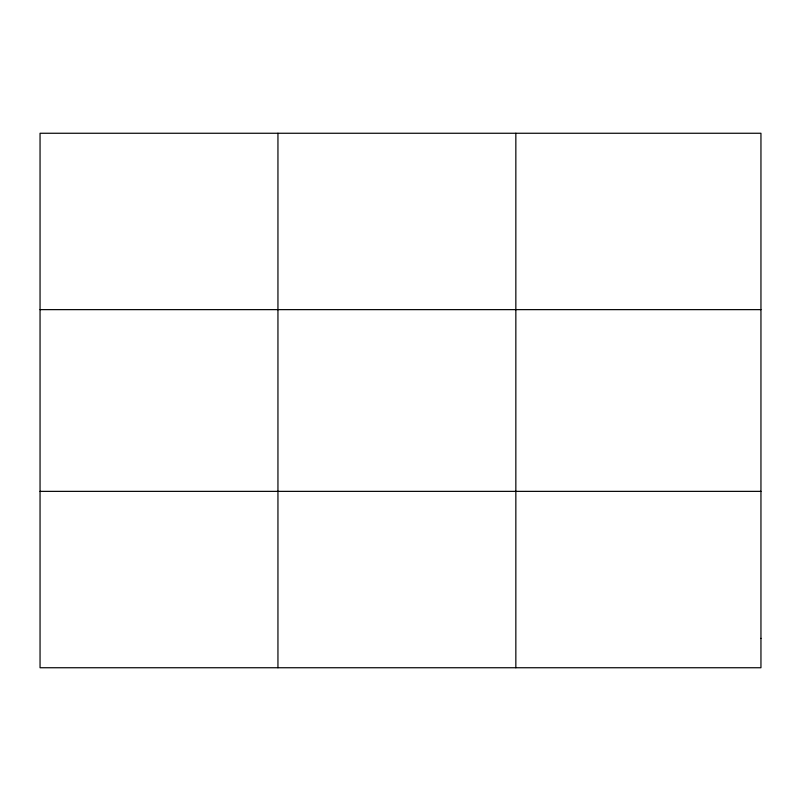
<?xml version="1.0" encoding="UTF-8"?>
<svg xmlns="http://www.w3.org/2000/svg" width="801" height="801" viewBox="0 0 801 801"><rect width="100%" height="100%" fill="white"/><g stroke="black" fill="none" stroke-linecap="round" stroke-linejoin="round"><path stroke-width="1.2" d="M277.947 133.256L277.947 667.744M515.844 133.256L515.844 667.744M40.05 309.637L760.95 309.637M40.05 491.363L760.95 491.363M760.95 638.347L760.95 667.744L40.05 667.744L40.05 133.256L760.95 133.256L760.95 638.347"/></g></svg>
